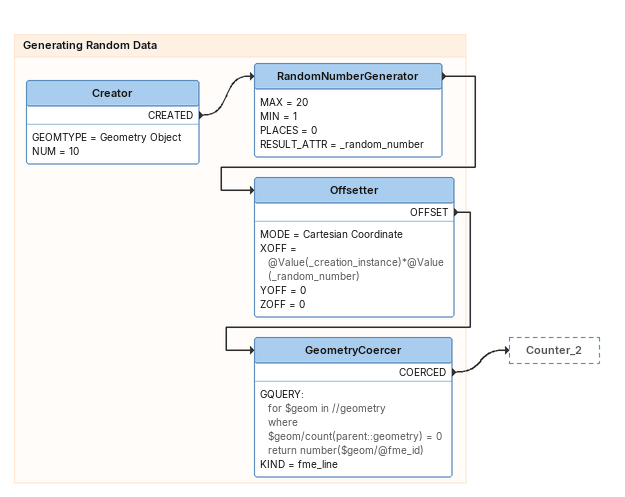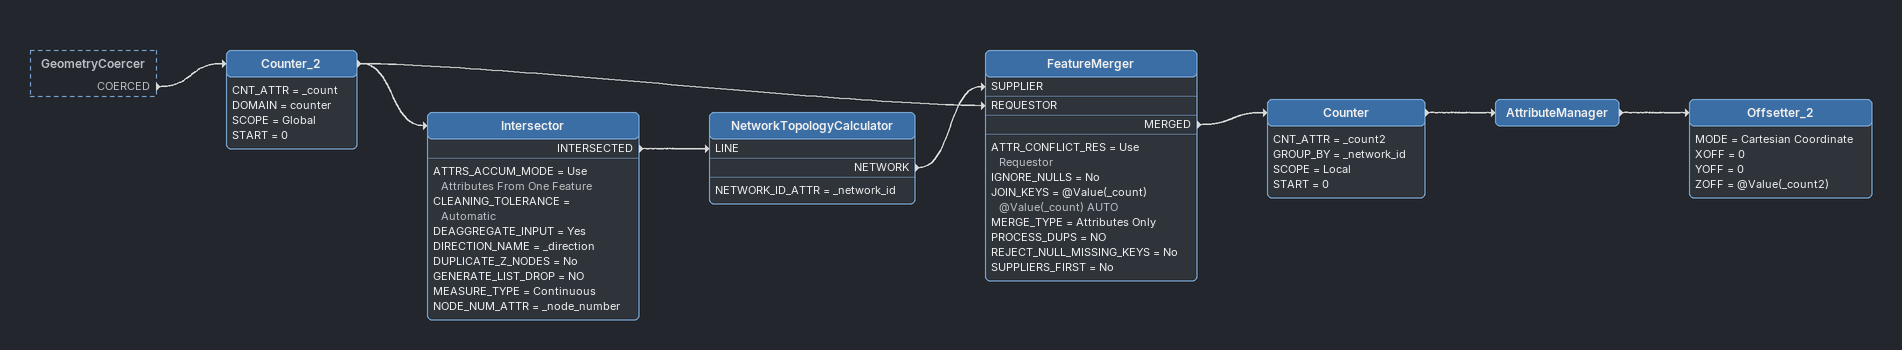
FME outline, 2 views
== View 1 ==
Bookmark: Generating Random Data
Creator
    GEOMTYPE = Geometry Object
    NUM = 10
    CREATED -> RandomNumberGenerator
RandomNumberGenerator
    MAX = 20
    MIN = 1
    PLACES = 0
    RESULT_ATTR = _random_number
    -> Offsetter
Offsetter
    MODE = Cartesian Coordinate
    XOFF = @Value(_creation_instance)*@Value(_random_number)
    YOFF = 0
    ZOFF = 0
    OFFSET -> GeometryCoercer
GeometryCoercer
    GQUERY:
      for $geom in //geometry
      where $geom/count(parent::geometry) = 0
      return number($geom/@fme_id)
    KIND = fme_line
    COERCED -> Counter_2

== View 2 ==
GeometryCoercer [outside]
    COERCED -> Counter_2
Counter_2
    CNT_ATTR = _count
    DOMAIN = counter
    SCOPE = Global
    START = 0
    -> Intersector
    -> FeatureMerger [REQUESTOR]
Intersector
    ATTRS_ACCUM_MODE = Use Attributes From One Feature
    CLEANING_TOLERANCE = Automatic
    DEAGGREGATE_INPUT = Yes
    DIRECTION_NAME = _direction
    DUPLICATE_Z_NODES = No
    GENERATE_LIST_DROP = NO
    MEASURE_TYPE = Continuous
    NODE_NUM_ATTR = _node_number
    INTERSECTED -> NetworkTopologyCalculator [LINE]
NetworkTopologyCalculator
    NETWORK_ID_ATTR = _network_id
    NETWORK -> FeatureMerger [SUPPLIER]
FeatureMerger
    ATTR_CONFLICT_RES = Use Requestor
    IGNORE_NULLS = No
    JOIN_KEYS = @Value(_count) @Value(_count) AUTO
    MERGE_TYPE = Attributes Only
    PROCESS_DUPS = NO
    REJECT_NULL_MISSING_KEYS = No
    SUPPLIERS_FIRST = No
    MERGED -> Counter
Counter
    CNT_ATTR = _count2
    GROUP_BY = _network_id
    SCOPE = Local
    START = 0
    -> AttributeManager
AttributeManager
    -> Offsetter_2
Offsetter_2
    MODE = Cartesian Coordinate
    XOFF = 0
    YOFF = 0
    ZOFF = @Value(_count2)
